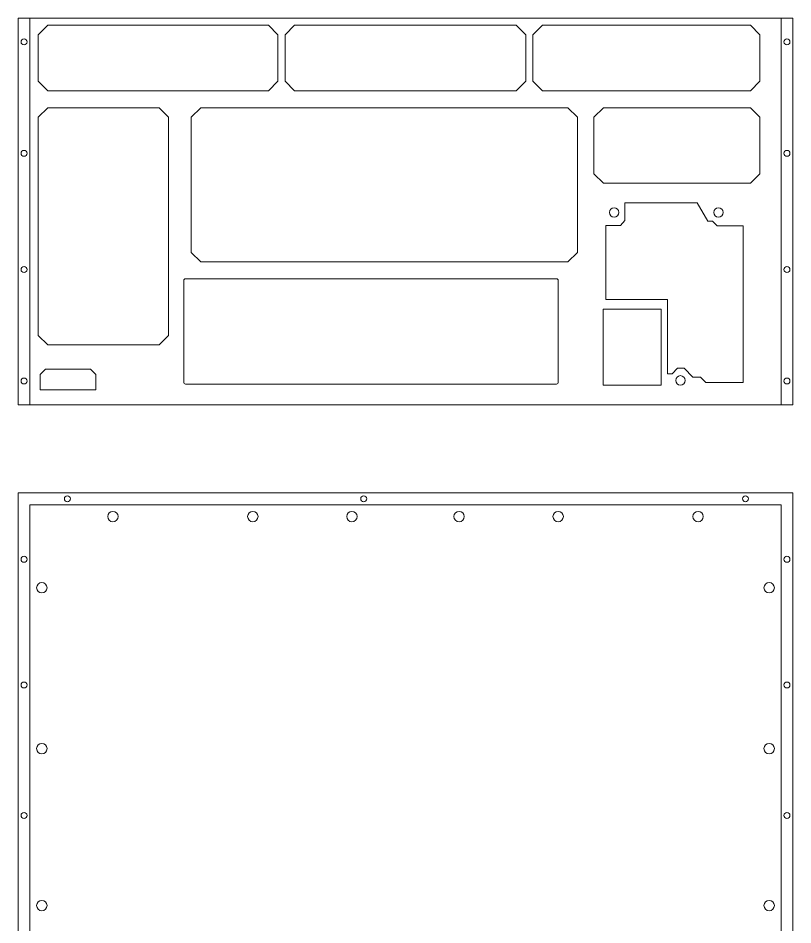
# Model space of a CAD drawing. Header units: millimetres. Extents: x -986 to 255, y -1466 to 2092.
# Drawn here: x -72.3 to 254.5, y 606.1 to 988.4 of the extents above; entities that cross this region are included whole.
import ezdxf

# ---------------------------------------------------------------- set-up
doc = ezdxf.new("R2010")
doc.units = ezdxf.units.MM
doc.header["$MEASUREMENT"] = 0

msp = doc.modelspace()

# ---------------------------------------------------------------- linework, layer by layer
at = {"color": 1, "lineweight": 0}
for points, knots in [([(-72.2511, 825.4334), (-72.2511, 825.4334), (254.5489, 825.4334), (254.5489, 825.4334), (254.5489, 825.4334), (254.5489, 988.4334), (254.5489, 988.4334), (254.5489, 988.4334), (-72.2511, 988.4334), (-72.2511, 988.4334), (-72.2511, 988.4334), (-72.2511, 825.4334), (-72.2511, 825.4334)], [0, 0, 0, 0, 0.25, 0.25, 0.25, 0.5, 0.5, 0.5, 0.75, 0.75, 0.75, 1, 1, 1, 1]), ([(-63.7519, 981.4334), (-63.7519, 981.4334), (-59.7519, 985.4334), (-59.7519, 985.4334), (-59.7519, 985.4334), (33.3195, 985.4334), (33.3195, 985.4334), (33.3195, 985.4334), (37.3195, 981.4334), (37.3195, 981.4334), (37.3195, 981.4334), (37.3195, 961.8086), (37.3195, 961.8086), (37.3195, 961.8086), (33.3195, 957.8086), (33.3195, 957.8086), (33.3195, 957.8086), (-59.7519, 957.8086), (-59.7519, 957.8086), (-59.7519, 957.8086), (-63.7519, 961.8086), (-63.7519, 961.8086), (-63.7519, 961.8086), (-63.7519, 981.4334), (-63.7519, 981.4334)], [0, 0, 0, 0, 0.125, 0.125, 0.125, 0.25, 0.25, 0.25, 0.375, 0.375, 0.375, 0.5, 0.5, 0.5, 0.625, 0.625, 0.625, 0.75, 0.75, 0.75, 0.875, 0.875, 0.875, 1, 1, 1, 1]), ([(44.3712, 985.4334), (44.3712, 985.4334), (137.8815, 985.4334), (137.8815, 985.4334), (137.8815, 985.4334), (141.8815, 981.4334), (141.8815, 981.4334), (141.8815, 981.4334), (141.8815, 961.8086), (141.8815, 961.8086), (141.8815, 961.8086), (137.8815, 957.8086), (137.8815, 957.8086), (137.8815, 957.8086), (44.3712, 957.8086), (44.3712, 957.8086), (44.3712, 957.8086), (40.3712, 961.8086), (40.3712, 961.8086), (40.3712, 961.8086), (40.3712, 981.4334), (40.3712, 981.4334), (40.3712, 981.4334), (44.3712, 985.4334), (44.3712, 985.4334)], [0, 0, 0, 0, 0.125, 0.125, 0.125, 0.25, 0.25, 0.25, 0.375, 0.375, 0.375, 0.5, 0.5, 0.5, 0.625, 0.625, 0.625, 0.75, 0.75, 0.75, 0.875, 0.875, 0.875, 1, 1, 1, 1]), ([(148.868, 985.4334), (148.868, 985.4334), (236.6308, 985.4334), (236.6308, 985.4334), (236.6308, 985.4334), (240.6308, 981.4334), (240.6308, 981.4334), (240.6308, 981.4334), (240.6308, 961.8086), (240.6308, 961.8086), (240.6308, 961.8086), (236.6308, 957.8086), (236.6308, 957.8086), (236.6308, 957.8086), (148.868, 957.8086), (148.868, 957.8086), (148.868, 957.8086), (144.868, 961.8086), (144.868, 961.8086), (144.868, 961.8086), (144.868, 981.4334), (144.868, 981.4334), (144.868, 981.4334), (148.868, 985.4334), (148.868, 985.4334)], [0, 0, 0, 0, 0.125, 0.125, 0.125, 0.25, 0.25, 0.25, 0.375, 0.375, 0.375, 0.5, 0.5, 0.5, 0.625, 0.625, 0.625, 0.75, 0.75, 0.75, 0.875, 0.875, 0.875, 1, 1, 1, 1]), ([(-68.5011, 978.4334), (-68.5011, 979.1238), (-69.0608, 979.6834), (-69.7511, 979.6834), (-70.4415, 979.6834), (-71.0011, 979.1238), (-71.0011, 978.4334), (-71.0011, 977.743), (-70.4415, 977.1834), (-69.7511, 977.1834), (-69.0608, 977.1834), (-68.5011, 977.743), (-68.5011, 978.4334)], [0, 0, 0, 0, 0.25, 0.25, 0.25, 0.5, 0.5, 0.5, 0.75, 0.75, 0.75, 1, 1, 1, 1]), ([(253.2989, 978.4334), (253.2989, 979.1238), (252.7393, 979.6834), (252.0489, 979.6834), (251.3586, 979.6834), (250.7989, 979.1238), (250.7989, 978.4334), (250.7989, 977.743), (251.3586, 977.1834), (252.0489, 977.1834), (252.7393, 977.1834), (253.2989, 977.743), (253.2989, 978.4334)], [0, 0, 0, 0, 0.25, 0.25, 0.25, 0.5, 0.5, 0.5, 0.75, 0.75, 0.75, 1, 1, 1, 1]), ([(-12.7519, 850.6344), (-12.7519, 850.6344), (-59.7519, 850.6344), (-59.7519, 850.6344), (-59.7519, 850.6344), (-63.7519, 854.6344), (-63.7519, 854.6344), (-63.7519, 854.6344), (-63.7519, 946.6344), (-63.7519, 946.6344), (-63.7519, 946.6344), (-59.7519, 950.6344), (-59.7519, 950.6344), (-59.7519, 950.6344), (-12.7519, 950.6344), (-12.7519, 950.6344), (-12.7519, 950.6344), (-8.7519, 946.6344), (-8.7519, 946.6344), (-8.7519, 946.6344), (-8.7519, 854.6344), (-8.7519, 854.6344), (-8.7519, 854.6344), (-12.7519, 850.6344), (-12.7519, 850.6344)], [0, 0, 0, 0, 0.125, 0.125, 0.125, 0.25, 0.25, 0.25, 0.375, 0.375, 0.375, 0.5, 0.5, 0.5, 0.625, 0.625, 0.625, 0.75, 0.75, 0.75, 0.875, 0.875, 0.875, 1, 1, 1, 1]), ([(159.6664, 885.6344), (159.6664, 885.6344), (4.7481, 885.6344), (4.7481, 885.6344), (4.7481, 885.6344), (0.7481, 889.6344), (0.7481, 889.6344), (0.7481, 889.6344), (0.7481, 946.6344), (0.7481, 946.6344), (0.7481, 946.6344), (4.7481, 950.6344), (4.7481, 950.6344), (4.7481, 950.6344), (159.6664, 950.6344), (159.6664, 950.6344), (159.6664, 950.6344), (163.6664, 946.6344), (163.6664, 946.6344), (163.6664, 946.6344), (163.6664, 889.6344), (163.6664, 889.6344), (163.6664, 889.6344), (159.6664, 885.6344), (159.6664, 885.6344)], [0, 0, 0, 0, 0.125, 0.125, 0.125, 0.25, 0.25, 0.25, 0.375, 0.375, 0.375, 0.5, 0.5, 0.5, 0.625, 0.625, 0.625, 0.75, 0.75, 0.75, 0.875, 0.875, 0.875, 1, 1, 1, 1]), ([(236.6308, 950.6344), (236.6308, 950.6344), (240.6308, 946.6344), (240.6308, 946.6344), (240.6308, 946.6344), (240.6308, 922.8086), (240.6308, 922.8086), (240.6308, 922.8086), (236.6308, 918.8086), (236.6308, 918.8086), (236.6308, 918.8086), (174.6308, 918.8086), (174.6308, 918.8086), (174.6308, 918.8086), (170.6308, 922.8086), (170.6308, 922.8086), (170.6308, 922.8086), (170.6308, 946.6344), (170.6308, 946.6344), (170.6308, 946.6344), (174.6308, 950.6344), (174.6308, 950.6344), (174.6308, 950.6344), (236.6308, 950.6344), (236.6308, 950.6344)], [0, 0, 0, 0, 0.125, 0.125, 0.125, 0.25, 0.25, 0.25, 0.375, 0.375, 0.375, 0.5, 0.5, 0.5, 0.625, 0.625, 0.625, 0.75, 0.75, 0.75, 0.875, 0.875, 0.875, 1, 1, 1, 1]), ([(-68.5011, 931.4334), (-68.5011, 932.1238), (-69.0608, 932.6834), (-69.7511, 932.6834), (-70.4415, 932.6834), (-71.0011, 932.1238), (-71.0011, 931.4334), (-71.0011, 930.743), (-70.4415, 930.1834), (-69.7511, 930.1834), (-69.0608, 930.1834), (-68.5011, 930.743), (-68.5011, 931.4334)], [0, 0, 0, 0, 0.25, 0.25, 0.25, 0.5, 0.5, 0.5, 0.75, 0.75, 0.75, 1, 1, 1, 1]), ([(253.2989, 931.4334), (253.2989, 932.1238), (252.7393, 932.6834), (252.0489, 932.6834), (251.3586, 932.6834), (250.7989, 932.1238), (250.7989, 931.4334), (250.7989, 930.743), (251.3586, 930.1834), (252.0489, 930.1834), (252.7393, 930.1834), (253.2989, 930.743), (253.2989, 931.4334)], [0, 0, 0, 0, 0.25, 0.25, 0.25, 0.5, 0.5, 0.5, 0.75, 0.75, 0.75, 1, 1, 1, 1]), ([(217.8521, 834.8159), (217.8521, 834.8159), (215.6308, 837.0372), (215.6308, 837.0372), (215.6308, 837.0372), (212.4023, 837.0372), (212.4023, 837.0372), (212.4023, 837.0372), (208.6308, 840.8087), (208.6308, 840.8087), (208.6308, 840.8087), (205.9257, 840.8087), (205.9257, 840.8087), (205.9257, 840.8087), (203.6308, 838.5137), (203.6308, 838.5137), (203.6308, 838.5137), (201.7231, 838.5137), (201.7231, 838.5137), (201.7231, 838.5137), (201.7231, 869.8086), (201.7231, 869.8086), (201.7231, 869.8086), (175.6308, 869.8086), (175.6308, 869.8086), (175.6308, 869.8086), (175.6308, 901.0075), (175.6308, 901.0075), (175.6308, 901.0075), (181.7935, 901.0075), (181.7935, 901.0075), (181.7935, 901.0075), (183.6308, 903.0529), (183.6308, 903.0529), (183.6308, 903.0529), (183.6308, 910.6134), (183.6308, 910.6134), (183.6308, 910.6134), (214.2196, 910.6134), (214.2196, 910.6134), (214.2196, 910.6134), (218.6308, 902.8086), (218.6308, 902.8086), (218.6308, 902.8086), (220.6308, 902.8086), (220.6308, 902.8086), (220.6308, 902.8086), (222.6308, 900.8086), (222.6308, 900.8086), (222.6308, 900.8086), (233.6308, 900.8086), (233.6308, 900.8086), (233.6308, 900.8086), (233.6308, 834.8159), (233.6308, 834.8159), (233.6308, 834.8159), (217.8521, 834.8159), (217.8521, 834.8159)], [0, 0, 0, 0, 0.05263158, 0.05263158, 0.05263158, 0.10526316, 0.10526316, 0.10526316, 0.15789474, 0.15789474, 0.15789474, 0.21052632, 0.21052632, 0.21052632, 0.26315789, 0.26315789, 0.26315789, 0.31578947, 0.31578947, 0.31578947, 0.36842105, 0.36842105, 0.36842105, 0.42105263, 0.42105263, 0.42105263, 0.47368421, 0.47368421, 0.47368421, 0.52631579, 0.52631579, 0.52631579, 0.57894737, 0.57894737, 0.57894737, 0.63157895, 0.63157895, 0.63157895, 0.68421053, 0.68421053, 0.68421053, 0.73684211, 0.73684211, 0.73684211, 0.78947368, 0.78947368, 0.78947368, 0.84210526, 0.84210526, 0.84210526, 0.89473684, 0.89473684, 0.89473684, 0.94736842, 0.94736842, 0.94736842, 1, 1, 1, 1]), ([(181.1388, 906.5067), (181.1388, 907.6112), (180.2433, 908.5067), (179.1388, 908.5067), (178.0342, 908.5067), (177.1388, 907.6112), (177.1388, 906.5067), (177.1388, 905.4021), (178.0342, 904.5067), (179.1388, 904.5067), (180.2433, 904.5067), (181.1388, 905.4021), (181.1388, 906.5067)], [0, 0, 0, 0, 0.25, 0.25, 0.25, 0.5, 0.5, 0.5, 0.75, 0.75, 0.75, 1, 1, 1, 1]), ([(225.1388, 906.5067), (225.1388, 907.6112), (224.2433, 908.5067), (223.1388, 908.5067), (222.0342, 908.5067), (221.1388, 907.6112), (221.1388, 906.5067), (221.1388, 905.4021), (222.0342, 904.5067), (223.1388, 904.5067), (224.2433, 904.5067), (225.1388, 905.4021), (225.1388, 906.5067)], [0, 0, 0, 0, 0.25, 0.25, 0.25, 0.5, 0.5, 0.5, 0.75, 0.75, 0.75, 1, 1, 1, 1]), ([(-68.5011, 882.4334), (-68.5011, 883.1238), (-69.0608, 883.6834), (-69.7511, 883.6834), (-70.4415, 883.6834), (-71.0011, 883.1238), (-71.0011, 882.4334), (-71.0011, 881.743), (-70.4415, 881.1834), (-69.7511, 881.1834), (-69.0608, 881.1834), (-68.5011, 881.743), (-68.5011, 882.4334)], [0, 0, 0, 0, 0.25, 0.25, 0.25, 0.5, 0.5, 0.5, 0.75, 0.75, 0.75, 1, 1, 1, 1]), ([(253.2989, 882.4334), (253.2989, 883.1238), (252.7393, 883.6834), (252.0489, 883.6834), (251.3586, 883.6834), (250.7989, 883.1238), (250.7989, 882.4334), (250.7989, 881.743), (251.3586, 881.1834), (252.0489, 881.1834), (252.7393, 881.1834), (253.2989, 881.743), (253.2989, 882.4334)], [0, 0, 0, 0, 0.25, 0.25, 0.25, 0.5, 0.5, 0.5, 0.75, 0.75, 0.75, 1, 1, 1, 1]), ([(-1.6121, 878.5334), (-1.8244, 878.5333), (-2.028, 878.4488), (-2.178, 878.2986), (-2.3281, 878.1484), (-2.4123, 877.9457), (-2.4121, 877.7334), (-2.4121, 877.7334), (-2.4121, 834.9334), (-2.4121, 834.9334), (-2.412, 834.7211), (-2.3275, 834.5175), (-2.1773, 834.3675), (-2.0271, 834.2175), (-1.8244, 834.1333), (-1.6121, 834.1334), (-1.6121, 834.1334), (154.7879, 834.1334), (154.7879, 834.1334), (155.0002, 834.1335), (155.2037, 834.218), (155.3538, 834.3682), (155.5038, 834.5184), (155.588, 834.7211), (155.5879, 834.9334), (155.5879, 834.9334), (155.5879, 877.7334), (155.5879, 877.7334), (155.5877, 877.9457), (155.5033, 878.1493), (155.353, 878.2993), (155.2028, 878.4493), (155.0002, 878.5335), (154.7879, 878.5334), (154.7879, 878.5334), (-1.6121, 878.5334), (-1.6121, 878.5334)], [0, 0, 0, 0, 0.08333333, 0.08333333, 0.08333333, 0.16666667, 0.16666667, 0.16666667, 0.25, 0.25, 0.25, 0.33333333, 0.33333333, 0.33333333, 0.41666667, 0.41666667, 0.41666667, 0.5, 0.5, 0.5, 0.58333333, 0.58333333, 0.58333333, 0.66666667, 0.66666667, 0.66666667, 0.75, 0.75, 0.75, 0.83333333, 0.83333333, 0.83333333, 0.91666667, 0.91666667, 0.91666667, 1, 1, 1, 1]), ([(199.0228, 865.6826), (199.0228, 865.6826), (199.0228, 833.6826), (199.0228, 833.6826), (199.0228, 833.6826), (174.5228, 833.6826), (174.5228, 833.6826), (174.5228, 833.6826), (174.5228, 865.6826), (174.5228, 865.6826), (174.5228, 865.6826), (199.0228, 865.6826), (199.0228, 865.6826)], [0, 0, 0, 0, 0.25, 0.25, 0.25, 0.5, 0.5, 0.5, 0.75, 0.75, 0.75, 1, 1, 1, 1]), ([(-62.8931, 838.1923), (-62.8931, 838.1923), (-60.6481, 840.4374), (-60.6481, 840.4374), (-60.6481, 840.4374), (-41.6982, 840.4374), (-41.6982, 840.4374), (-41.6982, 840.4374), (-39.4531, 838.1923), (-39.4531, 838.1923), (-39.4531, 838.1923), (-39.4531, 831.7374), (-39.4531, 831.7374), (-39.4531, 831.7374), (-62.8931, 831.7374), (-62.8931, 831.7374), (-62.8931, 831.7374), (-62.8931, 838.1923), (-62.8931, 838.1923)], [0, 0, 0, 0, 0.16666667, 0.16666667, 0.16666667, 0.33333333, 0.33333333, 0.33333333, 0.5, 0.5, 0.5, 0.66666667, 0.66666667, 0.66666667, 0.83333333, 0.83333333, 0.83333333, 1, 1, 1, 1]), ([(209.1388, 835.7067), (209.1388, 836.8112), (208.2433, 837.7067), (207.1388, 837.7067), (206.0342, 837.7067), (205.1388, 836.8112), (205.1388, 835.7067), (205.1388, 834.6021), (206.0342, 833.7067), (207.1388, 833.7067), (208.2433, 833.7067), (209.1388, 834.6021), (209.1388, 835.7067)], [0, 0, 0, 0, 0.25, 0.25, 0.25, 0.5, 0.5, 0.5, 0.75, 0.75, 0.75, 1, 1, 1, 1]), ([(-68.5011, 835.4334), (-68.5011, 836.1238), (-69.0608, 836.6834), (-69.7511, 836.6834), (-70.4415, 836.6834), (-71.0011, 836.1238), (-71.0011, 835.4334), (-71.0011, 834.743), (-70.4415, 834.1834), (-69.7511, 834.1834), (-69.0608, 834.1834), (-68.5011, 834.743), (-68.5011, 835.4334)], [0, 0, 0, 0, 0.25, 0.25, 0.25, 0.5, 0.5, 0.5, 0.75, 0.75, 0.75, 1, 1, 1, 1]), ([(253.2989, 835.4334), (253.2989, 836.1238), (252.7393, 836.6834), (252.0489, 836.6834), (251.3586, 836.6834), (250.7989, 836.1238), (250.7989, 835.4334), (250.7989, 834.743), (251.3586, 834.1834), (252.0489, 834.1834), (252.7393, 834.1834), (253.2989, 834.743), (253.2989, 835.4334)], [0, 0, 0, 0, 0.25, 0.25, 0.25, 0.5, 0.5, 0.5, 0.75, 0.75, 0.75, 1, 1, 1, 1]), ([(-72.2511, 574.2797), (-72.2511, 574.2797), (254.5489, 574.2797), (254.5489, 574.2797), (254.5489, 574.2797), (254.5489, 788.2797), (254.5489, 788.2797), (254.5489, 788.2797), (-72.2511, 788.2797), (-72.2511, 788.2797), (-72.2511, 788.2797), (-72.2511, 574.2797), (-72.2511, 574.2797)], [0, 0, 0, 0, 0.25, 0.25, 0.25, 0.5, 0.5, 0.5, 0.75, 0.75, 0.75, 1, 1, 1, 1]), ([(-50.2241, 785.7797), (-50.2241, 786.4701), (-50.7838, 787.0297), (-51.4741, 787.0297), (-52.1645, 787.0297), (-52.7241, 786.4701), (-52.7241, 785.7797), (-52.7241, 785.0893), (-52.1645, 784.5297), (-51.4741, 784.5297), (-50.7838, 784.5297), (-50.2241, 785.0893), (-50.2241, 785.7797)], [0, 0, 0, 0, 0.25, 0.25, 0.25, 0.5, 0.5, 0.5, 0.75, 0.75, 0.75, 1, 1, 1, 1]), ([(74.7759, 785.7797), (74.7759, 786.4701), (74.2162, 787.0297), (73.5259, 787.0297), (72.8355, 787.0297), (72.2759, 786.4701), (72.2759, 785.7797), (72.2759, 785.0893), (72.8355, 784.5297), (73.5259, 784.5297), (74.2162, 784.5297), (74.7759, 785.0893), (74.7759, 785.7797)], [0, 0, 0, 0, 0.25, 0.25, 0.25, 0.5, 0.5, 0.5, 0.75, 0.75, 0.75, 1, 1, 1, 1]), ([(235.7989, 785.7797), (235.7989, 786.4701), (235.2393, 787.0297), (234.5489, 787.0297), (233.8586, 787.0297), (233.2989, 786.4701), (233.2989, 785.7797), (233.2989, 785.0893), (233.8586, 784.5297), (234.5489, 784.5297), (235.2393, 784.5297), (235.7989, 785.0893), (235.7989, 785.7797)], [0, 0, 0, 0, 0.25, 0.25, 0.25, 0.5, 0.5, 0.5, 0.75, 0.75, 0.75, 1, 1, 1, 1]), ([(-30.0511, 778.2797), (-30.0511, 779.4947), (-31.0361, 780.4797), (-32.2511, 780.4797), (-33.4661, 780.4797), (-34.4511, 779.4947), (-34.4511, 778.2797), (-34.4511, 777.0647), (-33.4662, 776.0797), (-32.2511, 776.0797), (-31.0361, 776.0797), (-30.0511, 777.0647), (-30.0511, 778.2797)], [0, 0, 0, 0, 0.25, 0.25, 0.25, 0.5, 0.5, 0.5, 0.75, 0.75, 0.75, 1, 1, 1, 1]), ([(28.9546, 778.2797), (28.9546, 779.4947), (27.9697, 780.4797), (26.7546, 780.4797), (25.5396, 780.4797), (24.5546, 779.4947), (24.5546, 778.2797), (24.5546, 777.0647), (25.5396, 776.0797), (26.7546, 776.0797), (27.9697, 776.0797), (28.9546, 777.0647), (28.9546, 778.2797)], [0, 0, 0, 0, 0.25, 0.25, 0.25, 0.5, 0.5, 0.5, 0.75, 0.75, 0.75, 1, 1, 1, 1]), ([(70.7557, 778.2797), (70.7557, 779.4947), (69.7707, 780.4797), (68.5557, 780.4797), (67.3407, 780.4797), (66.3557, 779.4947), (66.3557, 778.2797), (66.3557, 777.0647), (67.3406, 776.0797), (68.5557, 776.0797), (69.7707, 776.0797), (70.7557, 777.0647), (70.7557, 778.2797)], [0, 0, 0, 0, 0.25, 0.25, 0.25, 0.5, 0.5, 0.5, 0.75, 0.75, 0.75, 1, 1, 1, 1]), ([(115.9421, 778.2797), (115.9421, 779.4947), (114.9572, 780.4797), (113.7421, 780.4797), (112.5271, 780.4797), (111.5421, 779.4947), (111.5421, 778.2797), (111.5421, 777.0647), (112.5271, 776.0797), (113.7421, 776.0797), (114.9571, 776.0797), (115.9421, 777.0647), (115.9421, 778.2797)], [0, 0, 0, 0, 0.25, 0.25, 0.25, 0.5, 0.5, 0.5, 0.75, 0.75, 0.75, 1, 1, 1, 1]), ([(157.7432, 778.2797), (157.7432, 779.4947), (156.7582, 780.4797), (155.5432, 780.4797), (154.3281, 780.4797), (153.3432, 779.4947), (153.3432, 778.2797), (153.3432, 777.0647), (154.3281, 776.0797), (155.5432, 776.0797), (156.7582, 776.0797), (157.7432, 777.0647), (157.7432, 778.2797)], [0, 0, 0, 0, 0.25, 0.25, 0.25, 0.5, 0.5, 0.5, 0.75, 0.75, 0.75, 1, 1, 1, 1]), ([(216.7489, 778.2797), (216.7489, 779.4947), (215.764, 780.4797), (214.5489, 780.4797), (213.3339, 780.4797), (212.3489, 779.4947), (212.3489, 778.2797), (212.3489, 777.0647), (213.3339, 776.0797), (214.5489, 776.0797), (215.7639, 776.0797), (216.7489, 777.0647), (216.7489, 778.2797)], [0, 0, 0, 0, 0.25, 0.25, 0.25, 0.5, 0.5, 0.5, 0.75, 0.75, 0.75, 1, 1, 1, 1]), ([(-68.5011, 760.2797), (-68.5011, 760.9701), (-69.0608, 761.5297), (-69.7511, 761.5297), (-70.4415, 761.5297), (-71.0011, 760.9701), (-71.0011, 760.2797), (-71.0011, 759.5893), (-70.4415, 759.0297), (-69.7511, 759.0297), (-69.0608, 759.0297), (-68.5011, 759.5893), (-68.5011, 760.2797)], [0, 0, 0, 0, 0.25, 0.25, 0.25, 0.5, 0.5, 0.5, 0.75, 0.75, 0.75, 1, 1, 1, 1]), ([(253.2989, 760.2797), (253.2989, 760.9701), (252.7393, 761.5297), (252.0489, 761.5297), (251.3586, 761.5297), (250.7989, 760.9701), (250.7989, 760.2797), (250.7989, 759.5893), (251.3586, 759.0297), (252.0489, 759.0297), (252.7393, 759.0297), (253.2989, 759.5893), (253.2989, 760.2797)], [0, 0, 0, 0, 0.25, 0.25, 0.25, 0.5, 0.5, 0.5, 0.75, 0.75, 0.75, 1, 1, 1, 1]), ([(-60.0511, 748.2797), (-60.0511, 749.4947), (-61.0361, 750.4797), (-62.2511, 750.4797), (-63.4661, 750.4797), (-64.4511, 749.4947), (-64.4511, 748.2797), (-64.4511, 747.0647), (-63.4662, 746.0797), (-62.2511, 746.0797), (-61.0361, 746.0797), (-60.0511, 747.0647), (-60.0511, 748.2797)], [0, 0, 0, 0, 0.25, 0.25, 0.25, 0.5, 0.5, 0.5, 0.75, 0.75, 0.75, 1, 1, 1, 1]), ([(246.7489, 748.2797), (246.7489, 749.4947), (245.764, 750.4797), (244.5489, 750.4797), (243.3339, 750.4797), (242.3489, 749.4947), (242.3489, 748.2797), (242.3489, 747.0647), (243.3339, 746.0797), (244.5489, 746.0797), (245.7639, 746.0797), (246.7489, 747.0647), (246.7489, 748.2797)], [0, 0, 0, 0, 0.25, 0.25, 0.25, 0.5, 0.5, 0.5, 0.75, 0.75, 0.75, 1, 1, 1, 1]), ([(-68.5011, 707.2797), (-68.5011, 707.9701), (-69.0608, 708.5297), (-69.7511, 708.5297), (-70.4415, 708.5297), (-71.0011, 707.9701), (-71.0011, 707.2797), (-71.0011, 706.5893), (-70.4415, 706.0297), (-69.7511, 706.0297), (-69.0608, 706.0297), (-68.5011, 706.5893), (-68.5011, 707.2797)], [0, 0, 0, 0, 0.25, 0.25, 0.25, 0.5, 0.5, 0.5, 0.75, 0.75, 0.75, 1, 1, 1, 1]), ([(253.2989, 707.2797), (253.2989, 707.9701), (252.7393, 708.5297), (252.0489, 708.5297), (251.3586, 708.5297), (250.7989, 707.9701), (250.7989, 707.2797), (250.7989, 706.5893), (251.3586, 706.0297), (252.0489, 706.0297), (252.7393, 706.0297), (253.2989, 706.5893), (253.2989, 707.2797)], [0, 0, 0, 0, 0.25, 0.25, 0.25, 0.5, 0.5, 0.5, 0.75, 0.75, 0.75, 1, 1, 1, 1]), ([(-60.0511, 680.4378), (-60.0511, 681.6528), (-61.0361, 682.6378), (-62.2511, 682.6378), (-63.4661, 682.6378), (-64.4511, 681.6528), (-64.4511, 680.4378), (-64.4511, 679.2228), (-63.4662, 678.2378), (-62.2511, 678.2378), (-61.0361, 678.2378), (-60.0511, 679.2227), (-60.0511, 680.4378)], [0, 0, 0, 0, 0.25, 0.25, 0.25, 0.5, 0.5, 0.5, 0.75, 0.75, 0.75, 1, 1, 1, 1]), ([(246.7489, 680.4378), (246.7489, 681.6528), (245.764, 682.6378), (244.5489, 682.6378), (243.3339, 682.6378), (242.3489, 681.6528), (242.3489, 680.4378), (242.3489, 679.2228), (243.3339, 678.2378), (244.5489, 678.2378), (245.7639, 678.2378), (246.7489, 679.2227), (246.7489, 680.4378)], [0, 0, 0, 0, 0.25, 0.25, 0.25, 0.5, 0.5, 0.5, 0.75, 0.75, 0.75, 1, 1, 1, 1]), ([(-68.5011, 652.2797), (-68.5011, 652.9701), (-69.0608, 653.5297), (-69.7511, 653.5297), (-70.4415, 653.5297), (-71.0011, 652.9701), (-71.0011, 652.2797), (-71.0011, 651.5893), (-70.4415, 651.0297), (-69.7511, 651.0297), (-69.0608, 651.0297), (-68.5011, 651.5893), (-68.5011, 652.2797)], [0, 0, 0, 0, 0.25, 0.25, 0.25, 0.5, 0.5, 0.5, 0.75, 0.75, 0.75, 1, 1, 1, 1]), ([(253.2989, 652.2797), (253.2989, 652.9701), (252.7393, 653.5297), (252.0489, 653.5297), (251.3586, 653.5297), (250.7989, 652.9701), (250.7989, 652.2797), (250.7989, 651.5893), (251.3586, 651.0297), (252.0489, 651.0297), (252.7393, 651.0297), (253.2989, 651.5893), (253.2989, 652.2797)], [0, 0, 0, 0, 0.25, 0.25, 0.25, 0.5, 0.5, 0.5, 0.75, 0.75, 0.75, 1, 1, 1, 1]), ([(-60.0511, 614.2797), (-60.0511, 615.4947), (-61.0361, 616.4797), (-62.2511, 616.4797), (-63.4661, 616.4797), (-64.4511, 615.4947), (-64.4511, 614.2797), (-64.4511, 613.0647), (-63.4662, 612.0797), (-62.2511, 612.0797), (-61.0361, 612.0797), (-60.0511, 613.0647), (-60.0511, 614.2797)], [0, 0, 0, 0, 0.25, 0.25, 0.25, 0.5, 0.5, 0.5, 0.75, 0.75, 0.75, 1, 1, 1, 1]), ([(246.7489, 614.2797), (246.7489, 615.4947), (245.764, 616.4797), (244.5489, 616.4797), (243.3339, 616.4797), (242.3489, 615.4947), (242.3489, 614.2797), (242.3489, 613.0647), (243.3339, 612.0797), (244.5489, 612.0797), (245.7639, 612.0797), (246.7489, 613.0647), (246.7489, 614.2797)], [0, 0, 0, 0, 0.25, 0.25, 0.25, 0.5, 0.5, 0.5, 0.75, 0.75, 0.75, 1, 1, 1, 1])]:
    msp.add_open_spline(points, degree=3, knots=knots, dxfattribs=at)
at = {"color": 3, "lineweight": 0}
for points in [[(-67.2511, 988.4334), (-67.2511, 988.4334), (-67.2511, 825.4334), (-67.2511, 825.4334)], [(249.5489, 988.4334), (249.5489, 988.4334), (249.5489, 825.4334), (249.5489, 825.4334)]]:
    msp.add_open_spline(points, degree=3, dxfattribs=at)
msp.add_open_spline([(-67.2511, 783.2797), (-67.2511, 783.2797), (249.5489, 783.2797), (249.5489, 783.2797), (249.5489, 783.2797), (249.5489, 579.2797), (249.5489, 579.2797), (249.5489, 579.2797), (-67.2511, 579.2797), (-67.2511, 579.2797), (-67.2511, 579.2797), (-67.2511, 783.2797), (-67.2511, 783.2797)], degree=3, knots=[0, 0, 0, 0, 0.25, 0.25, 0.25, 0.5, 0.5, 0.5, 0.75, 0.75, 0.75, 1, 1, 1, 1], dxfattribs=at)

doc.saveas('drawing.dxf')
